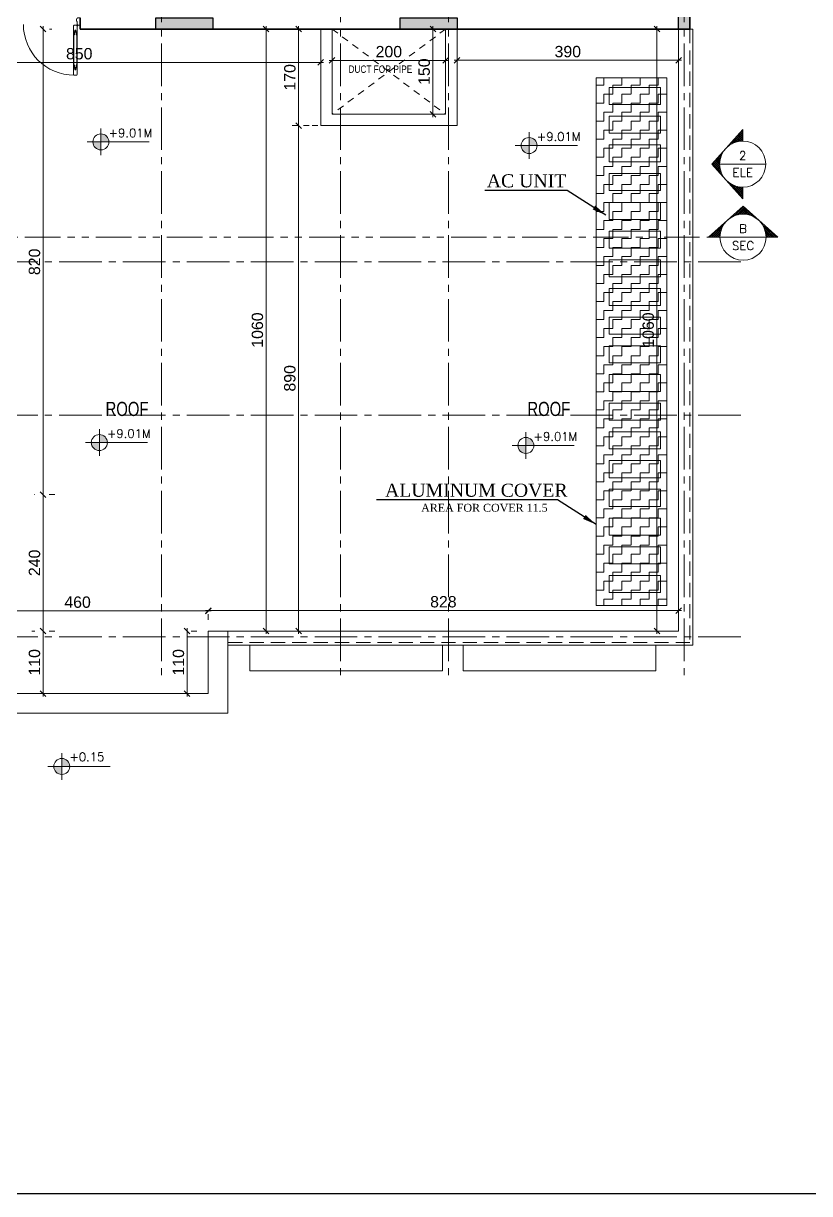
# Model space of a CAD drawing. Header units: millimetres. Extents: x -11627 to -10952, y 10244 to 10588.
# Drawn here: x -11242.7 to -11228.86, y 10440.52 to 10461.13 of the extents above; entities that cross this region are included whole.
import ezdxf
from ezdxf.enums import TextEntityAlignment as Align

# ---------------------------------------------------------------- set-up
doc = ezdxf.new("R2010")
doc.units = ezdxf.units.MM
doc.header["$PDMODE"] = 35
for name, pattern in [('DOT', [0.25, 0, -0.25]), ('GROUND FLOOR XREF - option 3$0$FATHER FR$0$CENTER2', [1.125, 0.75, -0.125, 0.125, -0.125]), ('HIDDEN', [0.375, 0.25, -0.125]), ('HIDDEN2', [0.1875, 0.125, -0.0625]), ('PHANTOM2', [1.25, 0.625, -0.125, 0.125, -0.125, 0.125, -0.125])]:
    doc.linetypes.add(name, pattern=pattern)
doc.layers.get('0').update_dxf_attribs({"lineweight": 5})
doc.layers.get('DEFPOINTS').update_dxf_attribs({"lineweight": 5})
for name, color, linetype in [('A-ARROW', 1, 'Continuous'), ('A-SECTION LINE', 230, 'GROUND FLOOR XREF - option 3$0$FATHER FR$0$CENTER2'), ('col1', 6, 'Continuous')]:
    doc.layers.add(name, color=color, linetype=linetype)
for name, color, linetype, lineweight in [('A-AXIS LINE', 8, 'GROUND FLOOR XREF - option 3$0$FATHER FR$0$CENTER2', 0), ('A-GEN DIMS INTERNAL', 86, 'Continuous', 5), ('A-LEVEL TAG', 23, 'Continuous', 9), ('A-STAIR HIDDEN', 251, 'HIDDEN', 9), ('A-TEXT', 3, 'Continuous', 13), ('BORDER A1', 7, 'Continuous', 100), ('CIRCLE', 57, 'Continuous', 5), ('DIM IN', 191, 'Continuous', 5), ('DOORS', 30, 'Continuous', 9), ('hidden', 251, 'HIDDEN2', 5), ('S-COL HATCH', 5, 'Continuous', 15), ('SECTION', 3, 'PHANTOM2', 5), ('STAIR', 34, 'Continuous', 5), ('SYMBOLS LEVEL', 233, 'Continuous', 5), ('Title Block', 7, 'Continuous', 0), ('WALLS', 4, 'Continuous', 35)]:
    doc.layers.add(name, color=color, linetype=linetype, lineweight=lineweight)
doc.styles.add('GROUND FLOOR XREF - option 3$0$STYLE1', font='arial.ttf', dxfattribs={"height": 0.2})
doc.styles.add('Section-Numbers', font='ROMANS.shx', dxfattribs={"height": 0.1875})
doc.styles.add('SIMPLEX', font='romans.shx', dxfattribs={"width": 0.75})
doc.styles.add('STYLE2', font='times.ttf', dxfattribs={"height": 0.25})
doc.styles.add('T20-200', font='ROMANS.SHX', dxfattribs={"height": 0.4})
doc.styles.add('TEXTS', font='arial.ttf', dxfattribs={"width": 0.8})
doc.dimstyles.new('D100', dxfattribs={"dimtxt": 0.2, "dimasz": 0.1, "dimexe": 0.18, "dimexo": 0.0625, "dimgap": 0.1, "dimtad": 1, "dimzin": 0, "dimdsep": 46, "dimtxsty": 'SIMPLEX', "dimblk": 'DOT1', "dimcen": 0.1, "dimse1": 1, "dimse2": 1, "dimclrd": 256, "dimclre": 256, "dimclrt": 256, "dimadec": 0, "dimazin": 0, "dimtfac": 5, "dimtix": 1, "dimtmove": 2, "dimatfit": 3, "dimfxl": 1, "dimtolj": 1, "dimtzin": 0, "dimlwd": -1, "dimlwe": -1, "dimarcsym": 0})
doc.dimstyles.new('DIM 100', dxfattribs={"dimtxt": 0.2, "dimasz": 0.1, "dimexe": 0.15, "dimexo": 0.2, "dimgap": 0.05, "dimtad": 1, "dimdec": 0, "dimlfac": 100, "dimzin": 1, "dimdsep": 46, "dimtxsty": 'GROUND FLOOR XREF - option 3$0$STYLE1', "dimblk": 'OBLIQUE', "dimcen": 0.02, "dimdle": 0.05, "dimclrd": 256, "dimclre": 6, "dimclrt": 3, "dimadec": 1, "dimazin": 0, "dimtfac": 0.9, "dimtdec": 0, "dimtix": 1, "dimtofl": 0, "dimtmove": 2, "dimatfit": 3, "dimldrblk": 'ARCHTICK', "dimfxl": 1, "dimtolj": 1, "dimtzin": 12, "dimlwd": -1, "dimlwe": -1, "dimarcsym": 0})

# ---------------------------------------------------------------- blocks, each defined once
blk = doc.blocks.new('ADM FRAME-A2')
at = {"layer": 'BORDER A1', "lineweight": 25}
blk.add_lwpolyline([(-58.529, 2.457), (-11.557, 2.457), (-11.557, 40.943), (-58.529, 40.943)], close=True, dxfattribs=at)
blk = doc.blocks.new('DDW')
at = {"layer": 'SYMBOLS LEVEL'}
h = blk.add_hatch(color=256, dxfattribs=at)
edge = h.paths.add_edge_path()
edge.add_line((-11621.43, 10035.115), (-11621.43, 10034.975))
edge.add_line((-11621.43, 10034.975), (-11621.289, 10034.975))
edge.add_arc((-11621.43, 10034.975), 0.141, 0, 90)
edge = h.paths.add_edge_path()
edge.add_line((-11621.43, 10034.834), (-11621.43, 10034.975))
edge.add_line((-11621.43, 10034.975), (-11621.571, 10034.975))
edge.add_arc((-11621.43, 10034.975), 0.141, 180, 270)
for p, q in [((-11621.43, 10034.74), (-11621.43, 10035.209)), ((-11621.674, 10034.975), (-11620.58, 10034.975))]:
    blk.add_line(p, q, dxfattribs=at)
blk.add_circle((-11621.43, 10034.975), 0.141, dxfattribs=at)
blk = doc.blocks.new('_Oblique')
at = {"color": 0, "linetype": 'ByBlock', "lineweight": -2}
blk.add_line((-0.5, -0.5), (0.5, 0.5), dxfattribs=at)
blk = doc.blocks.new('*D1176')
at = {"layer": 'A-GEN DIMS INTERNAL', "color": 6, "linetype": 'DOT', "transparency": 16777216}
for p, q in [((-11237.268, 10460.826), (-11237.268, 10460.325)), ((-11235.268, 10460.826), (-11235.268, 10460.325))]:
    blk.add_line(p, q, dxfattribs=at)
at = {"layer": 'A-GEN DIMS INTERNAL', "transparency": 16777216}
blk.add_line((-11237.318, 10460.475), (-11235.218, 10460.475), dxfattribs=at)
at = {"layer": 'DEFPOINTS', "color": 0, "transparency": 16777216}
for p in [(-11237.268, 10461.026), (-11235.268, 10461.026), (-11235.268, 10460.475)]:
    blk.add_point(p, dxfattribs=at)
at = {"layer": 'A-GEN DIMS INTERNAL', "transparency": 16777216, "xscale": 0.1, "yscale": 0.1, "zscale": 0.1, "rotation": 180}
blk.add_blockref('_Oblique', (-11237.268, 10460.475), dxfattribs=at)
at = {"layer": 'A-GEN DIMS INTERNAL', "transparency": 16777216, "xscale": 0.1, "yscale": 0.1, "zscale": 0.1}
blk.add_blockref('_Oblique', (-11235.268, 10460.475), dxfattribs=at)
at = {"layer": 'A-GEN DIMS INTERNAL', "color": 3, "transparency": 16777216, "insert": (-11236.268, 10460.627), "char_height": 0.2, "attachment_point": 5, "style": 'GROUND FLOOR XREF - option 3$0$STYLE1'}
blk.add_mtext('\\A1;200', dxfattribs=at)
blk = doc.blocks.new('_ArchTick')
at = {"color": 0, "linetype": 'ByBlock', "const_width": 0.15}
blk.add_lwpolyline([(-0.5, -0.5), (0.5, 0.5)], dxfattribs=at)
blk = doc.blocks.new('*D1183')
at = {"layer": 'A-GEN DIMS INTERNAL', "color": 6, "linetype": 'DOT', "transparency": 16777216}
for p, q in [((-11235.468, 10461.026), (-11235.643, 10461.026)), ((-11235.468, 10459.526), (-11235.643, 10459.526))]:
    blk.add_line(p, q, dxfattribs=at)
at = {"layer": 'A-GEN DIMS INTERNAL', "transparency": 16777216}
blk.add_line((-11235.493, 10459.476), (-11235.493, 10461.076), dxfattribs=at)
at = {"layer": 'DEFPOINTS', "color": 0, "transparency": 16777216}
for p in [(-11235.493, 10461.026), (-11235.268, 10461.026), (-11235.268, 10459.526)]:
    blk.add_point(p, dxfattribs=at)
at = {"layer": 'A-GEN DIMS INTERNAL', "transparency": 16777216, "xscale": 0.1, "yscale": 0.1, "zscale": 0.1}
for p, rotation in [((-11235.493, 10461.026), 90), ((-11235.493, 10459.526), 270)]:
    blk.add_blockref('_Oblique', p, dxfattribs=dict(at, rotation=rotation))
at = {"layer": 'A-GEN DIMS INTERNAL', "color": 3, "transparency": 16777216, "insert": (-11235.645, 10460.276), "char_height": 0.2, "attachment_point": 5, "rotation": 90, "style": 'GROUND FLOOR XREF - option 3$0$STYLE1'}
blk.add_mtext('\\A1;150', dxfattribs=at)
blk = doc.blocks.new('TGTGTGTGTGTGTG')
at = {"layer": 'A-AXIS LINE'}
for p, q in [((-11384.087, 10474.272), (-11384.087, 10449.612)), ((-11380.938, 10474.272), (-11380.938, 10449.612)), ((-11379.038, 10474.272), (-11379.038, 10449.612)), ((-11374.887, 10474.272), (-11374.887, 10449.612)), ((-11398.267, 10456.926), (-11373.892, 10456.926)), ((-11398.267, 10454.226), (-11373.892, 10454.226)), ((-11398.267, 10450.326), (-11373.892, 10450.326))]:
    blk.add_line(p, q, dxfattribs=at)
blk = doc.blocks.new('*D1193')
at = {"layer": 'A-GEN DIMS INTERNAL', "color": 6, "linetype": 'DOT', "transparency": 16777216}
for p, q in [((-11231.368, 10461.026), (-11231.698, 10461.026)), ((-11231.368, 10450.426), (-11231.698, 10450.426))]:
    blk.add_line(p, q, dxfattribs=at)
at = {"layer": 'A-GEN DIMS INTERNAL', "transparency": 16777216}
blk.add_line((-11231.548, 10461.076), (-11231.548, 10450.376), dxfattribs=at)
at = {"layer": 'DEFPOINTS', "color": 0, "transparency": 16777216}
for p in [(-11231.168, 10461.026), (-11231.548, 10450.426), (-11231.168, 10450.426)]:
    blk.add_point(p, dxfattribs=at)
at = {"layer": 'A-GEN DIMS INTERNAL', "transparency": 16777216, "xscale": 0.1, "yscale": 0.1, "zscale": 0.1}
for p, rotation in [((-11231.548, 10461.026), 90), ((-11231.548, 10450.426), 270)]:
    blk.add_blockref('_Oblique', p, dxfattribs=dict(at, rotation=rotation))
at = {"layer": 'A-GEN DIMS INTERNAL', "color": 3, "transparency": 16777216, "insert": (-11231.701, 10455.726), "char_height": 0.2, "attachment_point": 5, "rotation": 90, "style": 'GROUND FLOOR XREF - option 3$0$STYLE1'}
blk.add_mtext('\\A1;1060', dxfattribs=at)
blk = doc.blocks.new('*D1194')
at = {"layer": 'A-GEN DIMS INTERNAL', "color": 6, "linetype": 'DOT', "transparency": 16777216}
for p, q in [((-11239.447, 10450.626), (-11239.447, 10450.938)), ((-11231.168, 10450.626), (-11231.168, 10450.938))]:
    blk.add_line(p, q, dxfattribs=at)
at = {"layer": 'A-GEN DIMS INTERNAL', "transparency": 16777216}
blk.add_line((-11231.118, 10450.788), (-11239.497, 10450.788), dxfattribs=at)
at = {"layer": 'DEFPOINTS', "color": 0, "transparency": 16777216}
for p in [(-11239.447, 10450.788), (-11239.447, 10450.426), (-11231.168, 10450.426)]:
    blk.add_point(p, dxfattribs=at)
at = {"layer": 'A-GEN DIMS INTERNAL', "transparency": 16777216, "xscale": 0.1, "yscale": 0.1, "zscale": 0.1, "rotation": 180}
blk.add_blockref('_Oblique', (-11239.447, 10450.788), dxfattribs=at)
at = {"layer": 'A-GEN DIMS INTERNAL', "transparency": 16777216, "xscale": 0.1, "yscale": 0.1, "zscale": 0.1}
blk.add_blockref('_Oblique', (-11231.168, 10450.788), dxfattribs=at)
at = {"layer": 'A-GEN DIMS INTERNAL', "color": 3, "transparency": 16777216, "insert": (-11235.308, 10450.941), "char_height": 0.2, "attachment_point": 5, "style": 'GROUND FLOOR XREF - option 3$0$STYLE1'}
blk.add_mtext('\\A1;828', dxfattribs=at)
blk = doc.blocks.new('*D1195')
at = {"layer": 'A-GEN DIMS INTERNAL', "color": 6, "linetype": 'DOT', "transparency": 16777216}
for p, q in [((-11242.149, 10452.828), (-11242.503, 10452.828)), ((-11242.149, 10450.426), (-11242.503, 10450.426))]:
    blk.add_line(p, q, dxfattribs=at)
at = {"layer": 'A-GEN DIMS INTERNAL', "transparency": 16777216}
blk.add_line((-11242.353, 10452.878), (-11242.353, 10450.376), dxfattribs=at)
at = {"layer": 'DEFPOINTS', "color": 0, "transparency": 16777216}
for p in [(-11241.949, 10452.828), (-11242.353, 10450.426), (-11241.949, 10450.426)]:
    blk.add_point(p, dxfattribs=at)
at = {"layer": 'A-GEN DIMS INTERNAL', "transparency": 16777216, "xscale": 0.1, "yscale": 0.1, "zscale": 0.1}
for p, rotation in [((-11242.353, 10452.828), 90), ((-11242.353, 10450.426), 270)]:
    blk.add_blockref('_Oblique', p, dxfattribs=dict(at, rotation=rotation))
at = {"layer": 'A-GEN DIMS INTERNAL', "color": 3, "transparency": 16777216, "insert": (-11242.505, 10451.627), "char_height": 0.2, "attachment_point": 5, "rotation": 90, "style": 'GROUND FLOOR XREF - option 3$0$STYLE1'}
blk.add_mtext('\\A1;240', dxfattribs=at)
blk = doc.blocks.new('*D1199')
at = {"layer": 'A-GEN DIMS INTERNAL', "transparency": 16777216}
blk.add_line((-11246.018, 10460.439), (-11237.418, 10460.439), dxfattribs=at)
at = {"layer": 'A-GEN DIMS INTERNAL', "color": 6, "linetype": 'DOT', "transparency": 16777216}
for p, q in [((-11245.968, 10460.331), (-11245.968, 10460.289)), ((-11237.468, 10460.331), (-11237.468, 10460.289))]:
    blk.add_line(p, q, dxfattribs=at)
at = {"layer": 'DEFPOINTS', "color": 0, "transparency": 16777216}
for p in [(-11245.968, 10460.531), (-11237.468, 10460.531), (-11237.468, 10460.439)]:
    blk.add_point(p, dxfattribs=at)
at = {"layer": 'A-GEN DIMS INTERNAL', "transparency": 16777216, "xscale": 0.1, "yscale": 0.1, "zscale": 0.1, "rotation": 180}
blk.add_blockref('_Oblique', (-11245.968, 10460.439), dxfattribs=at)
at = {"layer": 'A-GEN DIMS INTERNAL', "transparency": 16777216, "xscale": 0.1, "yscale": 0.1, "zscale": 0.1}
blk.add_blockref('_Oblique', (-11237.468, 10460.439), dxfattribs=at)
at = {"layer": 'A-GEN DIMS INTERNAL', "color": 3, "transparency": 16777216, "insert": (-11241.718, 10460.591), "char_height": 0.2, "attachment_point": 5, "style": 'GROUND FLOOR XREF - option 3$0$STYLE1'}
blk.add_mtext('\\A1;850', dxfattribs=at)
blk = doc.blocks.new('*D1200')
at = {"layer": 'A-GEN DIMS INTERNAL', "transparency": 16777216}
blk.add_line((-11235.118, 10460.476), (-11231.118, 10460.476), dxfattribs=at)
at = {"layer": 'A-GEN DIMS INTERNAL', "color": 6, "linetype": 'DOT', "transparency": 16777216}
for p, q in [((-11235.068, 10460.341), (-11235.068, 10460.326)), ((-11231.168, 10460.341), (-11231.168, 10460.326))]:
    blk.add_line(p, q, dxfattribs=at)
at = {"layer": 'DEFPOINTS', "color": 0, "transparency": 16777216}
for p in [(-11235.068, 10460.541), (-11231.168, 10460.541), (-11231.168, 10460.476)]:
    blk.add_point(p, dxfattribs=at)
at = {"layer": 'A-GEN DIMS INTERNAL', "transparency": 16777216, "xscale": 0.1, "yscale": 0.1, "zscale": 0.1, "rotation": 180}
blk.add_blockref('_Oblique', (-11235.068, 10460.476), dxfattribs=at)
at = {"layer": 'A-GEN DIMS INTERNAL', "transparency": 16777216, "xscale": 0.1, "yscale": 0.1, "zscale": 0.1}
blk.add_blockref('_Oblique', (-11231.168, 10460.476), dxfattribs=at)
at = {"layer": 'A-GEN DIMS INTERNAL', "color": 3, "transparency": 16777216, "insert": (-11233.118, 10460.628), "char_height": 0.2, "attachment_point": 5, "style": 'GROUND FLOOR XREF - option 3$0$STYLE1'}
blk.add_mtext('\\A1;390', dxfattribs=at)
blk = doc.blocks.new('*D1202')
at = {"layer": 'A-GEN DIMS INTERNAL', "color": 6, "linetype": 'DOT', "transparency": 16777216}
for p, q in [((-11237.668, 10461.026), (-11238.007, 10461.026)), ((-11237.668, 10459.326), (-11238.007, 10459.326))]:
    blk.add_line(p, q, dxfattribs=at)
at = {"layer": 'A-GEN DIMS INTERNAL', "transparency": 16777216}
blk.add_line((-11237.857, 10459.276), (-11237.857, 10461.076), dxfattribs=at)
at = {"layer": 'DEFPOINTS', "color": 0, "transparency": 16777216}
for p in [(-11237.857, 10461.026), (-11237.468, 10461.026), (-11237.468, 10459.326)]:
    blk.add_point(p, dxfattribs=at)
at = {"layer": 'A-GEN DIMS INTERNAL', "transparency": 16777216, "xscale": 0.1, "yscale": 0.1, "zscale": 0.1}
for p, rotation in [((-11237.857, 10461.026), 90), ((-11237.857, 10459.326), 270)]:
    blk.add_blockref('_Oblique', p, dxfattribs=dict(at, rotation=rotation))
at = {"layer": 'A-GEN DIMS INTERNAL', "color": 3, "transparency": 16777216, "insert": (-11238.01, 10460.176), "char_height": 0.2, "attachment_point": 5, "rotation": 90, "style": 'GROUND FLOOR XREF - option 3$0$STYLE1'}
blk.add_mtext('\\A1;170', dxfattribs=at)
blk = doc.blocks.new('*D1203')
at = {"layer": 'A-GEN DIMS INTERNAL', "transparency": 16777216}
blk.add_line((-11242.353, 10452.778), (-11242.353, 10461.076), dxfattribs=at)
at = {"layer": 'A-GEN DIMS INTERNAL', "color": 6, "linetype": 'DOT', "transparency": 16777216}
for p, q in [((-11242.24, 10461.026), (-11242.203, 10461.026)), ((-11242.24, 10452.828), (-11242.203, 10452.828))]:
    blk.add_line(p, q, dxfattribs=at)
at = {"layer": 'DEFPOINTS', "color": 0, "transparency": 16777216}
for p in [(-11242.44, 10461.026), (-11242.353, 10461.026), (-11242.44, 10452.828)]:
    blk.add_point(p, dxfattribs=at)
at = {"layer": 'A-GEN DIMS INTERNAL', "transparency": 16777216, "xscale": 0.1, "yscale": 0.1, "zscale": 0.1}
for p, rotation in [((-11242.353, 10461.026), 90), ((-11242.353, 10452.828), 270)]:
    blk.add_blockref('_Oblique', p, dxfattribs=dict(at, rotation=rotation))
at = {"layer": 'A-GEN DIMS INTERNAL', "color": 3, "transparency": 16777216, "insert": (-11242.505, 10456.927), "char_height": 0.2, "attachment_point": 5, "rotation": 90, "style": 'GROUND FLOOR XREF - option 3$0$STYLE1'}
blk.add_mtext('\\A1;820', dxfattribs=at)
blk = doc.blocks.new('*D1204')
at = {"layer": 'A-GEN DIMS INTERNAL', "transparency": 16777216}
blk.add_line((-11237.857, 10459.376), (-11237.857, 10450.376), dxfattribs=at)
at = {"layer": 'A-GEN DIMS INTERNAL', "color": 6, "linetype": 'DOT', "transparency": 16777216}
for p, q in [((-11236.468, 10459.326), (-11238.007, 10459.326)), ((-11236.468, 10450.426), (-11238.007, 10450.426))]:
    blk.add_line(p, q, dxfattribs=at)
at = {"layer": 'DEFPOINTS', "color": 0, "transparency": 16777216}
for p in [(-11236.268, 10459.326), (-11237.857, 10450.426), (-11236.268, 10450.426)]:
    blk.add_point(p, dxfattribs=at)
at = {"layer": 'A-GEN DIMS INTERNAL', "transparency": 16777216, "xscale": 0.1, "yscale": 0.1, "zscale": 0.1}
for p, rotation in [((-11237.857, 10459.326), 90), ((-11237.857, 10450.426), 270)]:
    blk.add_blockref('_Oblique', p, dxfattribs=dict(at, rotation=rotation))
at = {"layer": 'A-GEN DIMS INTERNAL', "color": 3, "transparency": 16777216, "insert": (-11238.01, 10454.876), "char_height": 0.2, "attachment_point": 5, "rotation": 90, "style": 'GROUND FLOOR XREF - option 3$0$STYLE1'}
blk.add_mtext('\\A1;890', dxfattribs=at)
blk = doc.blocks.new('*D1205')
at = {"layer": 'A-GEN DIMS INTERNAL', "color": 6, "linetype": 'DOT', "transparency": 16777216}
for p, q in [((-11237.668, 10461.026), (-11238.579, 10461.026)), ((-11237.668, 10450.426), (-11238.579, 10450.426))]:
    blk.add_line(p, q, dxfattribs=at)
at = {"layer": 'A-GEN DIMS INTERNAL', "transparency": 16777216}
blk.add_line((-11238.429, 10461.076), (-11238.429, 10450.376), dxfattribs=at)
at = {"layer": 'DEFPOINTS', "color": 0, "transparency": 16777216}
for p in [(-11237.468, 10461.026), (-11238.429, 10450.426), (-11237.468, 10450.426)]:
    blk.add_point(p, dxfattribs=at)
at = {"layer": 'A-GEN DIMS INTERNAL', "transparency": 16777216, "xscale": 0.1, "yscale": 0.1, "zscale": 0.1}
for p, rotation in [((-11238.429, 10461.026), 90), ((-11238.429, 10450.426), 270)]:
    blk.add_blockref('_Oblique', p, dxfattribs=dict(at, rotation=rotation))
at = {"layer": 'A-GEN DIMS INTERNAL', "color": 3, "transparency": 16777216, "insert": (-11238.581, 10455.726), "char_height": 0.2, "attachment_point": 5, "rotation": 90, "style": 'GROUND FLOOR XREF - option 3$0$STYLE1'}
blk.add_mtext('\\A1;1060', dxfattribs=at)
blk = doc.blocks.new('*D1209')
at = {"layer": 'A-GEN DIMS INTERNAL', "color": 6, "linetype": 'DOT', "transparency": 16777216}
for p, q in [((-11244.047, 10450.626), (-11244.047, 10450.932)), ((-11239.447, 10450.626), (-11239.447, 10450.932))]:
    blk.add_line(p, q, dxfattribs=at)
at = {"layer": 'A-GEN DIMS INTERNAL', "transparency": 16777216}
blk.add_line((-11244.097, 10450.782), (-11239.397, 10450.782), dxfattribs=at)
at = {"layer": 'DEFPOINTS', "color": 0, "transparency": 16777216}
for p in [(-11239.447, 10450.782), (-11244.047, 10450.426), (-11239.447, 10450.426)]:
    blk.add_point(p, dxfattribs=at)
at = {"layer": 'A-GEN DIMS INTERNAL', "transparency": 16777216, "xscale": 0.1, "yscale": 0.1, "zscale": 0.1, "rotation": 180}
blk.add_blockref('_Oblique', (-11244.047, 10450.782), dxfattribs=at)
at = {"layer": 'A-GEN DIMS INTERNAL', "transparency": 16777216, "xscale": 0.1, "yscale": 0.1, "zscale": 0.1}
blk.add_blockref('_Oblique', (-11239.447, 10450.782), dxfattribs=at)
at = {"layer": 'A-GEN DIMS INTERNAL', "color": 3, "transparency": 16777216, "insert": (-11241.747, 10450.934), "char_height": 0.2, "attachment_point": 5, "style": 'GROUND FLOOR XREF - option 3$0$STYLE1'}
blk.add_mtext('\\A1;460', dxfattribs=at)
blk = doc.blocks.new('*D1210')
at = {"layer": 'A-GEN DIMS INTERNAL', "color": 6, "linetype": 'DOT', "transparency": 16777216}
for p, q in [((-11239.647, 10450.426), (-11239.969, 10450.426)), ((-11239.647, 10449.326), (-11239.969, 10449.326))]:
    blk.add_line(p, q, dxfattribs=at)
at = {"layer": 'A-GEN DIMS INTERNAL', "transparency": 16777216}
blk.add_line((-11239.819, 10449.276), (-11239.819, 10450.476), dxfattribs=at)
at = {"layer": 'DEFPOINTS', "color": 0, "transparency": 16777216}
for p in [(-11239.819, 10450.426), (-11239.447, 10450.426), (-11239.447, 10449.326)]:
    blk.add_point(p, dxfattribs=at)
at = {"layer": 'A-GEN DIMS INTERNAL', "transparency": 16777216, "xscale": 0.1, "yscale": 0.1, "zscale": 0.1}
for p, rotation in [((-11239.819, 10450.426), 90), ((-11239.819, 10449.326), 270)]:
    blk.add_blockref('_Oblique', p, dxfattribs=dict(at, rotation=rotation))
at = {"layer": 'A-GEN DIMS INTERNAL', "color": 3, "transparency": 16777216, "insert": (-11239.971, 10449.876), "char_height": 0.2, "attachment_point": 5, "rotation": 90, "style": 'GROUND FLOOR XREF - option 3$0$STYLE1'}
blk.add_mtext('\\A1;110', dxfattribs=at)
blk = doc.blocks.new('*D1211')
at = {"layer": 'A-GEN DIMS INTERNAL', "color": 6, "linetype": 'DOT', "transparency": 16777216}
for p, q in [((-11242.553, 10450.426), (-11242.503, 10450.426)), ((-11242.553, 10449.326), (-11242.503, 10449.326))]:
    blk.add_line(p, q, dxfattribs=at)
at = {"layer": 'A-GEN DIMS INTERNAL', "transparency": 16777216}
blk.add_line((-11242.353, 10450.476), (-11242.353, 10449.276), dxfattribs=at)
at = {"layer": 'DEFPOINTS', "color": 0, "transparency": 16777216}
for p in [(-11242.353, 10450.426), (-11242.353, 10449.326), (-11242.353, 10449.326)]:
    blk.add_point(p, dxfattribs=at)
at = {"layer": 'A-GEN DIMS INTERNAL', "transparency": 16777216, "xscale": 0.1, "yscale": 0.1, "zscale": 0.1}
for p, rotation in [((-11242.353, 10450.426), 90), ((-11242.353, 10449.326), 270)]:
    blk.add_blockref('_Oblique', p, dxfattribs=dict(at, rotation=rotation))
at = {"layer": 'A-GEN DIMS INTERNAL', "color": 3, "transparency": 16777216, "insert": (-11242.505, 10449.876), "char_height": 0.2, "attachment_point": 5, "rotation": 90, "style": 'GROUND FLOOR XREF - option 3$0$STYLE1'}
blk.add_mtext('\\A1;110', dxfattribs=at)
blk = doc.blocks.new('*X12')
at = {"color": 0}
for p, q in [((4.14, 7.88), (3.89, 8.13)), ((3.92, 7.81), (5.46, 9.35)), ((4.41, 7.96), (4.08, 8.3)), ((4.71, 8.02), (4.27, 8.46)), ((4.43, 7.97), (5.65, 9.19)), ((5.02, 8.06), (4.45, 8.63)), ((5.36, 8.08), (4.64, 8.8)), ((5.73, 8.06), (4.83, 8.96)), ((4.86, 8.04), (5.84, 9.02)), ((6.14, 8), (5.01, 9.13)), ((6.62, 7.87), (5.2, 9.3)), ((5.25, 8.07), (6.02, 8.85)), ((5.59, 8.07), (6.21, 8.68)), ((7.24, 7.61), (5.78, 9.07)), ((5.92, 8.04), (6.4, 8.52)), ((6.22, 7.98), (6.58, 8.35)), ((6.5, 7.91), (6.77, 8.18)), ((-0.17, 4.08), (2, 6.24)), ((1.83, 5.95), (1.65, 6.13)), ((1.96, 6.17), (1.84, 6.29)), ((2.1, 6.39), (2.03, 6.46)), ((2.25, 6.59), (2.21, 6.63)), ((2.41, 6.78), (2.4, 6.79)), ((2.59, 6.96), (2.59, 6.96)), ((2.77, 7.13), (2.77, 7.13)), ((2.97, 7.28), (2.96, 7.29)), ((3.18, 7.43), (3.15, 7.46)), ((3.2, 7.44), (3.82, 8.07)), ((3.4, 7.56), (3.33, 7.63)), ((3.63, 7.68), (3.52, 7.79)), ((3.88, 7.79), (3.71, 7.96)), ((6.76, 7.82), (6.96, 8.02)), ((7.01, 7.72), (7.14, 7.85)), ((7.25, 7.6), (7.33, 7.68)), ((7.47, 7.47), (7.52, 7.52)), ((7.69, 7.33), (7.7, 7.35)), ((7.89, 7.18), (7.89, 7.18)), ((8.08, 7.02), (8.08, 7.02)), ((8.25, 6.84), (8.26, 6.85)), ((8.42, 6.65), (8.45, 6.68)), ((8.58, 6.46), (8.64, 6.51)), ((8.72, 6.25), (8.82, 6.35)), ((8.85, 6.03), (9.01, 6.18)), ((-0.54, 4.08), (-0.59, 4.12)), ((-0.52, 4.08), (0.48, 5.07)), ((-0.19, 4.08), (-0.4, 4.29)), ((0.17, 4.08), (-0.21, 4.46)), ((0.52, 4.08), (-0.03, 4.62)), ((0.87, 4.08), (0.16, 4.79)), ((0.19, 4.08), (1.63, 5.52)), ((1.23, 4.08), (0.35, 4.96)), ((1.37, 4.29), (0.53, 5.12)), ((0.54, 4.08), (1.47, 5.01)), ((1.4, 4.61), (0.72, 5.29)), ((0.89, 4.08), (1.39, 4.58)), ((1.45, 4.91), (0.91, 5.46)), ((1.52, 5.2), (1.09, 5.62)), ((1.25, 4.08), (1.36, 4.19)), ((1.61, 5.46), (1.28, 5.79)), ((1.71, 5.71), (1.47, 5.96)), ((10.77, 4.08), (8.89, 5.96)), ((8.98, 5.79), (9.2, 6.01)), ((9.08, 5.55), (9.38, 5.85)), ((11.13, 4.08), (9.13, 6.07)), ((10.42, 4.08), (9.16, 5.34)), ((9.17, 5.29), (9.57, 5.68)), ((9.25, 5.01), (9.76, 5.51)), ((10.07, 4.08), (9.29, 4.86)), ((9.31, 4.71), (9.94, 5.35)), ((9.35, 4.4), (10.13, 5.18)), ((9.71, 4.08), (9.35, 4.44)), ((9.38, 4.08), (10.32, 5.01)), ((9.73, 4.08), (10.5, 4.85)), ((10.09, 4.08), (10.69, 4.68)), ((10.44, 4.08), (10.88, 4.51)), ((10.79, 4.08), (11.06, 4.34)), ((11.15, 4.08), (11.25, 4.18))]:
    blk.add_line(p, q, dxfattribs=at)
blk = doc.blocks.new('Section-Right')
at = {"color": 0}
for p, q in [((0, 0.4), (0, 0.6)), ((0, 0.6), (0.537, 0)), ((0.4, 0), (-0.4, 0)), ((0, -0.6), (0.537, 0)), ((0, -0.6), (0, -0.4))]:
    blk.add_line(p, q, dxfattribs=at)
blk.add_circle((0, 0), 0.4, dxfattribs=at)
at = {"color": 0, "xscale": -0.0999999999999979, "yscale": 0.0999999999999979, "zscale": 0.0999999999999979, "rotation": 270}
blk.add_blockref('*X12', (-0.408, -0.536), dxfattribs=at)
at = {"color": 0, "style": 'Section-Numbers'}
for tag, p in [('00', (0, 0.147)), ('0000', (0, -0.147))]:
    blk.add_attdef(tag, text='', height=0.15, dxfattribs=at).set_placement(p, align=Align.MIDDLE_CENTER)
blk = doc.blocks.new('*X11')
at = {"color": 0}
for p, q in [((4.14, 7.88), (3.89, 8.13)), ((3.92, 7.81), (5.46, 9.35)), ((4.41, 7.96), (4.08, 8.3)), ((4.71, 8.02), (4.27, 8.46)), ((4.43, 7.97), (5.65, 9.19)), ((5.02, 8.06), (4.45, 8.63)), ((5.36, 8.08), (4.64, 8.8)), ((5.73, 8.06), (4.83, 8.96)), ((4.86, 8.04), (5.84, 9.02)), ((6.14, 8), (5.01, 9.13)), ((6.62, 7.87), (5.2, 9.3)), ((5.25, 8.07), (6.02, 8.85)), ((5.59, 8.07), (6.21, 8.68)), ((7.24, 7.61), (5.78, 9.07)), ((5.92, 8.04), (6.4, 8.52)), ((6.22, 7.98), (6.58, 8.35)), ((6.5, 7.91), (6.77, 8.18)), ((-0.17, 4.08), (2, 6.24)), ((1.83, 5.95), (1.65, 6.13)), ((1.96, 6.17), (1.84, 6.29)), ((2.1, 6.39), (2.03, 6.46)), ((2.25, 6.59), (2.21, 6.63)), ((2.41, 6.78), (2.4, 6.79)), ((2.59, 6.96), (2.59, 6.96)), ((2.77, 7.13), (2.77, 7.13)), ((2.97, 7.28), (2.96, 7.29)), ((3.18, 7.43), (3.15, 7.46)), ((3.2, 7.44), (3.82, 8.07)), ((3.4, 7.56), (3.33, 7.63)), ((3.63, 7.68), (3.52, 7.79)), ((3.88, 7.79), (3.71, 7.96)), ((6.76, 7.82), (6.96, 8.02)), ((7.01, 7.72), (7.14, 7.85)), ((7.25, 7.6), (7.33, 7.68)), ((7.47, 7.47), (7.52, 7.52)), ((7.69, 7.33), (7.7, 7.35)), ((7.89, 7.18), (7.89, 7.18)), ((8.08, 7.02), (8.08, 7.02)), ((8.25, 6.84), (8.26, 6.85)), ((8.42, 6.65), (8.45, 6.68)), ((8.58, 6.46), (8.64, 6.51)), ((8.72, 6.25), (8.82, 6.35)), ((8.85, 6.03), (9.01, 6.18)), ((-0.54, 4.08), (-0.59, 4.12)), ((-0.52, 4.08), (0.48, 5.07)), ((-0.19, 4.08), (-0.4, 4.29)), ((0.17, 4.08), (-0.21, 4.46)), ((0.52, 4.08), (-0.03, 4.62)), ((0.87, 4.08), (0.16, 4.79)), ((0.19, 4.08), (1.63, 5.52)), ((1.23, 4.08), (0.35, 4.96)), ((1.37, 4.29), (0.53, 5.12)), ((0.54, 4.08), (1.47, 5.01)), ((1.4, 4.61), (0.72, 5.29)), ((0.89, 4.08), (1.39, 4.58)), ((1.45, 4.91), (0.91, 5.46)), ((1.52, 5.2), (1.09, 5.62)), ((1.25, 4.08), (1.36, 4.19)), ((1.61, 5.46), (1.28, 5.79)), ((1.71, 5.71), (1.47, 5.96)), ((10.77, 4.08), (8.89, 5.96)), ((8.98, 5.79), (9.2, 6.01)), ((9.08, 5.55), (9.38, 5.85)), ((11.13, 4.08), (9.13, 6.07)), ((10.42, 4.08), (9.16, 5.34)), ((9.17, 5.29), (9.57, 5.68)), ((9.25, 5.01), (9.76, 5.51)), ((10.07, 4.08), (9.29, 4.86)), ((9.31, 4.71), (9.94, 5.35)), ((9.35, 4.4), (10.13, 5.18)), ((9.71, 4.08), (9.35, 4.44)), ((9.38, 4.08), (10.32, 5.01)), ((9.73, 4.08), (10.5, 4.85)), ((10.09, 4.08), (10.69, 4.68)), ((10.44, 4.08), (10.88, 4.51)), ((10.79, 4.08), (11.06, 4.34)), ((11.15, 4.08), (11.25, 4.18))]:
    blk.add_line(p, q, dxfattribs=at)
blk = doc.blocks.new('Section-Up')
at = {"color": 0}
for p, q in [((-0.6, 0), (0, 0.537)), ((0.6, 0), (0, 0.537)), ((-0.6, 0), (0.6, 0))]:
    blk.add_line(p, q, dxfattribs=at)
blk.add_circle((0, 0), 0.4, dxfattribs=at)
at = {"color": 0, "xscale": 0.1, "yscale": 0.1, "zscale": 0.1}
blk.add_blockref('*X11', (-0.536, -0.408), dxfattribs=at)
at = {"color": 0, "style": 'Section-Numbers'}
for tag, p in [('00', (0, 0.147)), ('0000', (0, -0.147))]:
    blk.add_attdef(tag, text='', height=0.15, dxfattribs=at).set_placement(p, align=Align.MIDDLE_CENTER)
blk = doc.blocks.new('1220')
at = {"layer": 'SECTION'}
blk.add_line((-11271.971, 10187.112), (-11247.238, 10187.112), dxfattribs=at)
at = {"layer": 'CIRCLE'}
ref = blk.add_blockref('Section-Right', (-11246.837, 10188.398), dxfattribs=dict(at, xscale=-1.016, yscale=1.016, zscale=1.016))
ref.add_attrib('00', '2', dxfattribs={"layer": '0', "color": 0, "height": 0.152, "style": 'Section-Numbers'}).set_placement((-11246.837, 10188.548), align=Align.MIDDLE_CENTER)
ref.add_attrib('0000', 'ELE', dxfattribs={"layer": '0', "color": 0, "height": 0.1524, "style": 'Section-Numbers'}).set_placement((-11246.837, 10188.249), align=Align.MIDDLE_CENTER)
at = {"layer": 'CIRCLE', "xscale": 1.016, "yscale": 1.016, "zscale": 1.016}
blk.add_blockref('Section-Up', (-11246.831, 10187.112), dxfattribs=at).add_auto_attribs({'00': 'B', '0000': 'SEC'})
blk = doc.blocks.new('TTGTGTG')
at = {"layer": 'STAIR'}
for p, q in [((-11225.514, 10451.209, -5.564), (-11225.514, 10450.76, -5.564)), ((-11222.123, 10451.209, -5.564), (-11222.123, 10450.76, -5.564)), ((-11222.123, 10450.76), (-11225.514, 10450.76))]:
    blk.add_line(p, q, dxfattribs=at)
blk = doc.blocks.new('trcol')
at = {"layer": 'S-COL HATCH', "linetype": 'Continuous'}
h = blk.add_hatch(color=256, dxfattribs=at)
h.dxf.hatch_style = 1
h.paths.add_polyline_path([(141.63, -16.164), (141.83, -16.164), (141.83, -16.964), (141.63, -16.964)])
h = blk.add_hatch(color=256, dxfattribs=at)
h.dxf.hatch_style = 1
h.paths.add_polyline_path([(132.43, -16.964), (132.43, -16.764), (133.43, -16.764), (133.43, -16.964)])
h = blk.add_hatch(color=256, dxfattribs=at)
h.dxf.hatch_style = 1
h.paths.add_polyline_path([(136.73, -16.964), (136.73, -16.764), (137.73, -16.764), (137.73, -16.964)])
at = {"layer": 'col1'}
for points in [[(141.63, -16.164), (141.83, -16.164), (141.83, -16.964), (141.63, -16.964)], [(132.43, -16.964), (132.43, -16.764), (133.43, -16.764), (133.43, -16.964)], [(136.73, -16.964), (136.73, -16.764), (137.73, -16.764), (137.73, -16.964)]]:
    blk.add_lwpolyline(points, close=True, dxfattribs=at)
blk = doc.blocks.new('gbfgbfv')
at = {"layer": 'DIM IN', "lineweight": 0}
for points in [[(-11155.813, 10459.997), (-11155.813, 10459.697), (-11154.913, 10459.697), (-11154.913, 10459.997)], [(-11155.813, 10459.491), (-11155.813, 10459.191), (-11154.913, 10459.191), (-11154.913, 10459.491)], [(-11155.813, 10458.986), (-11155.813, 10458.686), (-11154.913, 10458.686), (-11154.913, 10458.986)], [(-11155.813, 10458.481), (-11155.813, 10458.181), (-11154.913, 10458.181), (-11154.913, 10458.481)], [(-11155.813, 10457.975), (-11155.813, 10457.675), (-11154.913, 10457.675), (-11154.913, 10457.975)], [(-11155.813, 10457.47), (-11155.813, 10457.17), (-11154.913, 10457.17), (-11154.913, 10457.47)], [(-11155.813, 10456.965), (-11155.813, 10456.665), (-11154.913, 10456.665), (-11154.913, 10456.965)], [(-11155.813, 10456.459), (-11155.813, 10456.159), (-11154.913, 10456.159), (-11154.913, 10456.459)], [(-11155.813, 10455.954), (-11155.813, 10455.654), (-11154.913, 10455.654), (-11154.913, 10455.954)], [(-11155.813, 10455.449), (-11155.813, 10455.149), (-11154.913, 10455.149), (-11154.913, 10455.449)], [(-11155.813, 10454.943), (-11155.813, 10454.643), (-11154.913, 10454.643), (-11154.913, 10454.943)], [(-11155.813, 10454.438), (-11155.813, 10454.138), (-11154.913, 10454.138), (-11154.913, 10454.438)], [(-11155.813, 10453.933), (-11155.813, 10453.633), (-11154.913, 10453.633), (-11154.913, 10453.933)], [(-11155.813, 10453.427), (-11155.813, 10453.127), (-11154.913, 10453.127), (-11154.913, 10453.427)], [(-11155.813, 10452.922), (-11155.813, 10452.622), (-11154.913, 10452.622), (-11154.913, 10452.922)], [(-11155.813, 10452.417), (-11155.813, 10452.117), (-11154.913, 10452.117), (-11154.913, 10452.417)], [(-11155.813, 10451.911), (-11155.813, 10451.611), (-11154.913, 10451.611), (-11154.913, 10451.911)], [(-11155.813, 10451.406), (-11155.813, 10451.106), (-11154.913, 10451.106), (-11154.913, 10451.406)]]:
    blk.add_lwpolyline(points, close=True, dxfattribs=at)
blk = doc.blocks.new('DOT1')
at = {"color": 0}
for p, q in [((0, -2), (0, 2)), ((-2, 0), (2, 0))]:
    blk.add_line(p, q, dxfattribs=at)
blk.add_circle((0, 0), 0.54, dxfattribs=at)
blk = doc.blocks.new('d100')
at = {"color": 0}
for p, q in [((0, -0.132), (0, 0)), ((-0.118, -0.244), (-0.118, -0.145)), ((-0.066, -0.132), (-0.105, -0.132)), ((-0.066, -0.053), (-0.066, -0.03)), ((-0.055, -0.135), (-0.049, -0.135)), ((-0.053, -0.017), (-0.053, -0.013)), ((-0.053, -0.118), (-0.053, -0.066)), ((-0.053, -0.066), (-0.053, -0.066)), ((-0.053, -0.147), (-0.053, -0.135)), ((-0.053, -0.244), (-0.053, -0.145)), ((-0.051, -0.148), (-0.051, -0.148)), ((-0.049, -0.135), (-0.049, -0.129)), ((-0.037, -0.132), (-0.049, -0.132)), ((-0.049, -0.147), (-0.049, -0.136)), ((-0.049, -0.138), (-0.049, -0.136)), ((-0.037, -0.135), (-0.048, -0.135)), ((-0.048, -0.135), (-0.046, -0.135)), ((-0.044, -0.135), (-0.047, -0.135)), ((-0.039, 0), (0, 0)), ((0, -0.132), (-0.039, -0.132)), ((-0.036, -0.134), (-0.036, -0.133)), ((-0.114, -0.244), (-0.118, -0.244)), ((-0.118, -0.244), (-0.118, -0.889)), ((-0.108, -0.307), (-0.11, -0.307)), ((-0.11, -0.307), (-0.11, -0.341)), ((-0.11, -0.825), (-0.11, -0.307)), ((-0.1, -0.298), (-0.095, -0.231)), ((-0.098, -0.256), (-0.095, -0.217)), ((-0.095, -0.217), (-0.076, -0.217)), ((-0.095, -0.231), (-0.076, -0.231)), ((-0.074, -0.256), (-0.076, -0.217)), ((-0.071, -0.298), (-0.076, -0.231)), ((-0.063, -0.307), (-0.061, -0.307)), ((-0.061, -0.307), (-0.061, -0.341)), ((-0.061, -0.825), (-0.061, -0.307)), ((-0.057, -0.244), (-0.053, -0.244)), ((-0.053, -0.889), (-0.053, -0.244)), ((-0.114, -0.889), (-0.118, -0.889)), ((-0.118, -1), (-0.118, -0.889)), ((-0.108, -0.825), (-0.11, -0.825)), ((-0.066, -1.013), (-0.105, -1.013)), ((-0.1, -0.834), (-0.095, -0.902)), ((-0.098, -0.876), (-0.095, -0.915)), ((-0.095, -0.902), (-0.076, -0.902)), ((-0.095, -0.915), (-0.076, -0.915)), ((-0.071, -0.834), (-0.076, -0.902)), ((-0.074, -0.876), (-0.076, -0.915)), ((-0.063, -0.825), (-0.061, -0.825)), ((-0.057, -0.889), (-0.053, -0.889)), ((-0.053, -1), (-0.053, -0.889))]:
    blk.add_line(p, q, dxfattribs=at)
for radius in [0.00483, 0.00265]:
    blk.add_circle((-0.049, -0.135), radius, dxfattribs=at)
for centre, radius, start, end in [((-0.105, -0.118), 0.895, 180, 270), ((-0.105, -0.145), 0.0132, 90, 180), ((-0.053, -0.03), 0.0132, 90, 180), ((-0.053, -0.053), 0.0132, 180, 270), ((-0.066, -0.145), 0.0132, 0, 90), ((-0.039, -0.013), 0.0132, 90, 180), ((-0.039, -0.118), 0.0132, 180, 270), ((-0.049, -0.135), 0.00329, 90, 180), ((-0.051, -0.147), 0.00132, 180, 270), ((-0.051, -0.147), 0.00132, 270, 0), ((-0.048, -0.136), 0.00132, 90, 180), ((-0.037, -0.133), 0.00132, 0, 90), ((-0.037, -0.134), 0.00132, 270, 0), ((-0.101, -0.244), 0.0132, 180, 286.6378), ((-0.1, -0.307), 0.00867, 89.3814, 180.0001), ((-0.07, -0.244), 0.0132, 253.3622, 0), ((-0.071, -0.307), 0.00867, 359.9996, 90.6186), ((-0.105, -1), 0.0132, 180, 270), ((-0.101, -0.889), 0.0132, 73.3622, 180), ((-0.1, -0.825), 0.00867, 179.9999, 270.6186), ((-0.07, -0.889), 0.0132, 0, 106.6378), ((-0.071, -0.825), 0.00867, 269.3814, 0.0004), ((-0.066, -1), 0.0132, 270, 0)]:
    blk.add_arc(centre, radius, start, end, dxfattribs=at)

msp = doc.modelspace()

# ---------------------------------------------------------------- hatches: boundary and pattern name
at = {"layer": 'DIM IN', "lineweight": 0}
h = msp.add_hatch(dxfattribs=at)
h.set_pattern_fill('ZIGZAG', color=256, scale=0.05)
h.set_pattern_definition([(0, (-69.34046, 0), (0.15875, 0.15875), [0.15875, -0.15875]), (90, (-69.18171, 0), (-0.15875, 0.15875), [0.15875, -0.15875])])
h.paths.add_polyline_path([(-11231.375, 10460.168), (-11232.617, 10460.168), (-11232.617, 10450.877), (-11231.375, 10450.877)])

# ---------------------------------------------------------------- linework, layer by layer
for p, q in [((-11237.468, 10459.326), (-11237.468, 10461.026)), ((-11237.268, 10459.526), (-11237.268, 10461.026)), ((-11235.268, 10459.526), (-11235.268, 10461.026)), ((-11235.068, 10459.326), (-11235.068, 10461.026)), ((-11231.168, 10461.026), (-11231.168, 10450.426)), ((-11230.968, 10461.026), (-11230.918, 10461.026)), ((-11230.918, 10461.026), (-11230.918, 10450.176)), ((-11235.268, 10459.526), (-11237.268, 10459.526)), ((-11235.068, 10459.326), (-11237.468, 10459.326)), ((-11231.168, 10450.426), (-11239.447, 10450.426)), ((-11239.447, 10449.326), (-11239.447, 10450.426)), ((-11239.101, 10448.979), (-11239.101, 10450.426)), ((-11230.918, 10450.176), (-11239.101, 10450.176)), ((-11244.047, 10449.326), (-11239.447, 10449.326)), ((-11239.101, 10448.979), (-11244.393, 10448.979))]:
    msp.add_line(p, q)
at = {"layer": 'A-STAIR HIDDEN'}
for p, q in [((-11230.968, 10461.026), (-11230.968, 10450.226)), ((-11230.968, 10450.226), (-11239.101, 10450.226))]:
    msp.add_line(p, q, dxfattribs=at)
at = {"layer": 'DIM IN'}
msp.add_lwpolyline([(-11231.375, 10460.168), (-11232.617, 10460.168), (-11232.617, 10450.877), (-11231.375, 10450.877)], close=True, dxfattribs=at)
at = {"layer": 'hidden'}
for p, q in [((-11237.268, 10461.026), (-11235.268, 10459.526)), ((-11235.268, 10461.026), (-11237.268, 10459.526))]:
    msp.add_line(p, q, dxfattribs=at)
at = {"layer": 'WALLS'}
for p, q in [((-11230.968, 10462.226), (-11230.968, 10461.026)), ((-11241.701, 10461.226), (-11241.701, 10461.026)), ((-11237.268, 10461.026), (-11241.701, 10461.026)), ((-11235.268, 10461.026), (-11237.268, 10461.026)), ((-11230.968, 10461.026), (-11235.268, 10461.026))]:
    msp.add_line(p, q, dxfattribs=at)

# ---------------------------------------------------------------- block references
msp.add_blockref('trcol', (-11372.798, 10477.989))
at = {"layer": 'A-LEVEL TAG', "ltscale": 0.3}
for p in [(380.094, 424.064), (387.631, 424), (380.066, 418.77), (387.574, 418.719)]:
    msp.add_blockref('DDW', p, dxfattribs=at)
at = {"layer": 'A-SECTION LINE'}
msp.add_blockref('1220', (16.798, 270.25), dxfattribs=at)
at = {"layer": 'DIM IN'}
for name, p in [('TGTGTGTGTGTGTG', (143.819, 0)), ('gbfgbfv', (-76.575, 0)), ('TTGTGTG', (-13.2, -1.034, -0.002)), ('TTGTGTG', (-9.444, -1.034))]:
    msp.add_blockref(name, p, dxfattribs=at)
at = {"layer": 'DOORS'}
msp.add_blockref('d100', (-11241.701, 10461.226), dxfattribs=at)
at = {"layer": 'STAIR', "ltscale": 0.3}
msp.add_blockref('DDW', (379.405, 413.067), dxfattribs=at)
at = {"layer": 'Title Block'}
msp.add_blockref('ADM FRAME-A2', (-11205.306, 10438.065), dxfattribs=at)

# ---------------------------------------------------------------- texts
at = {"layer": 'A-LEVEL TAG', "char_height": 0.15, "width": 0.6675, "attachment_point": 1, "style": 'T20-200'}
for insert in [(-11241.202, 10459.272), (-11233.665, 10459.208), (-11241.23, 10453.978), (-11233.722, 10453.927)]:
    msp.add_mtext('+9.01M', dxfattribs=dict(at, insert=insert))
at = {"layer": 'A-TEXT'}
for s, height, style, width, p in [('DUCT FOR PIPE ', 0.13, 'TEXTS', 0.8, (-11236.978, 10460.255)), ('ROOF ', 0.2494, 'GROUND FLOOR XREF - option 3$0$STYLE1', 0.75, (-11241.254, 10454.213)), ('ROOF ', 0.2494, 'GROUND FLOOR XREF - option 3$0$STYLE1', 0.75, (-11233.829, 10454.213))]:
    msp.add_text(s, height=height, dxfattribs=dict(at, style=style, width=width)).set_placement(p)
at = {"layer": 'A-TEXT', "style": 'STYLE2'}
for s, height, p in [('AC UNIT ', 0.23, (-11234.544, 10458.239)), ('ALUMINUM COVER   ', 0.23, (-11236.335, 10452.791)), ('AREA FOR COVER 11.5', 0.13955, (-11235.699, 10452.527))]:
    msp.add_text(s, height=height, dxfattribs=at).set_placement(p)
at = {"layer": 'SYMBOLS LEVEL', "insert": (-11241.892, 10448.286), "char_height": 0.15, "width": 0.6675, "attachment_point": 1, "style": 'T20-200'}
msp.add_mtext('+0.15', dxfattribs=at)

# ---------------------------------------------------------------- dimensions: what is measured, and where the dimension line sits
at = {"layer": 'A-GEN DIMS INTERNAL'}
for base, p1, p2, picture, middle in [((-11242.353, 10461.026), (-11242.44, 10452.828), (-11242.44, 10461.026), '*D1203', (-11242.505, 10456.927)), ((-11238.429, 10450.426), (-11237.468, 10461.026), (-11237.468, 10450.426), '*D1205', (-11238.581, 10455.726)), ((-11237.857, 10461.026), (-11237.468, 10459.326), (-11237.468, 10461.026), '*D1202', (-11238.01, 10460.176)), ((-11235.493, 10461.026), (-11235.268, 10459.526), (-11235.268, 10461.026), '*D1183', (-11235.645, 10460.276)), ((-11231.548, 10450.426), (-11231.168, 10461.026), (-11231.168, 10450.426), '*D1193', (-11231.701, 10455.726)), ((-11237.857, 10450.426), (-11236.268, 10459.326), (-11236.268, 10450.426), '*D1204', (-11238.01, 10454.876)), ((-11242.353, 10450.426), (-11241.949, 10452.828), (-11241.949, 10450.426), '*D1195', (-11242.505, 10451.627)), ((-11242.353, 10449.326), (-11242.353, 10450.426), (-11242.353, 10449.326), '*D1211', (-11242.505, 10449.876)), ((-11239.819, 10450.426), (-11239.447, 10449.326), (-11239.447, 10450.426), '*D1210', (-11239.971, 10449.876))]:
    dim = msp.add_linear_dim(base=base, p1=p1, p2=p2, angle=90, dimstyle='DIM 100', dxfattribs=at)
    dim.commit()
    dim.dimension.update_dxf_attribs({"geometry": picture, "text_midpoint": middle})
for base, p1, p2, picture, middle in [((-11235.268, 10460.475), (-11237.268, 10461.026), (-11235.268, 10461.026), '*D1176', (-11236.268, 10460.627)), ((-11237.468, 10460.439), (-11245.968, 10460.531), (-11237.468, 10460.531), '*D1199', (-11241.718, 10460.591)), ((-11231.168, 10460.476), (-11235.068, 10460.541), (-11231.168, 10460.541), '*D1200', (-11233.118, 10460.628)), ((-11239.447, 10450.782), (-11244.047, 10450.426), (-11239.447, 10450.426), '*D1209', (-11241.747, 10450.934)), ((-11239.447, 10450.788), (-11231.168, 10450.426), (-11239.447, 10450.426), '*D1194', (-11235.308, 10450.941))]:
    dim = msp.add_linear_dim(base=base, p1=p1, p2=p2, dimstyle='DIM 100', dxfattribs=at)
    dim.commit()
    dim.dimension.update_dxf_attribs({"geometry": picture, "text_midpoint": middle})

# ---------------------------------------------------------------- leaders
at = {"layer": 'A-ARROW'}
for points in [[(-11232.447, 10457.749), (-11233.128, 10458.186), (-11234.576, 10458.186)], [(-11232.617, 10452.301), (-11233.297, 10452.738), (-11236.486, 10452.738)]]:
    msp.add_leader(points, dimstyle='D100', override={"dimasz": 0.25, "dimgap": 0.1, "dimtad": 0}, dxfattribs=at)

doc.saveas('drawing.dxf')
